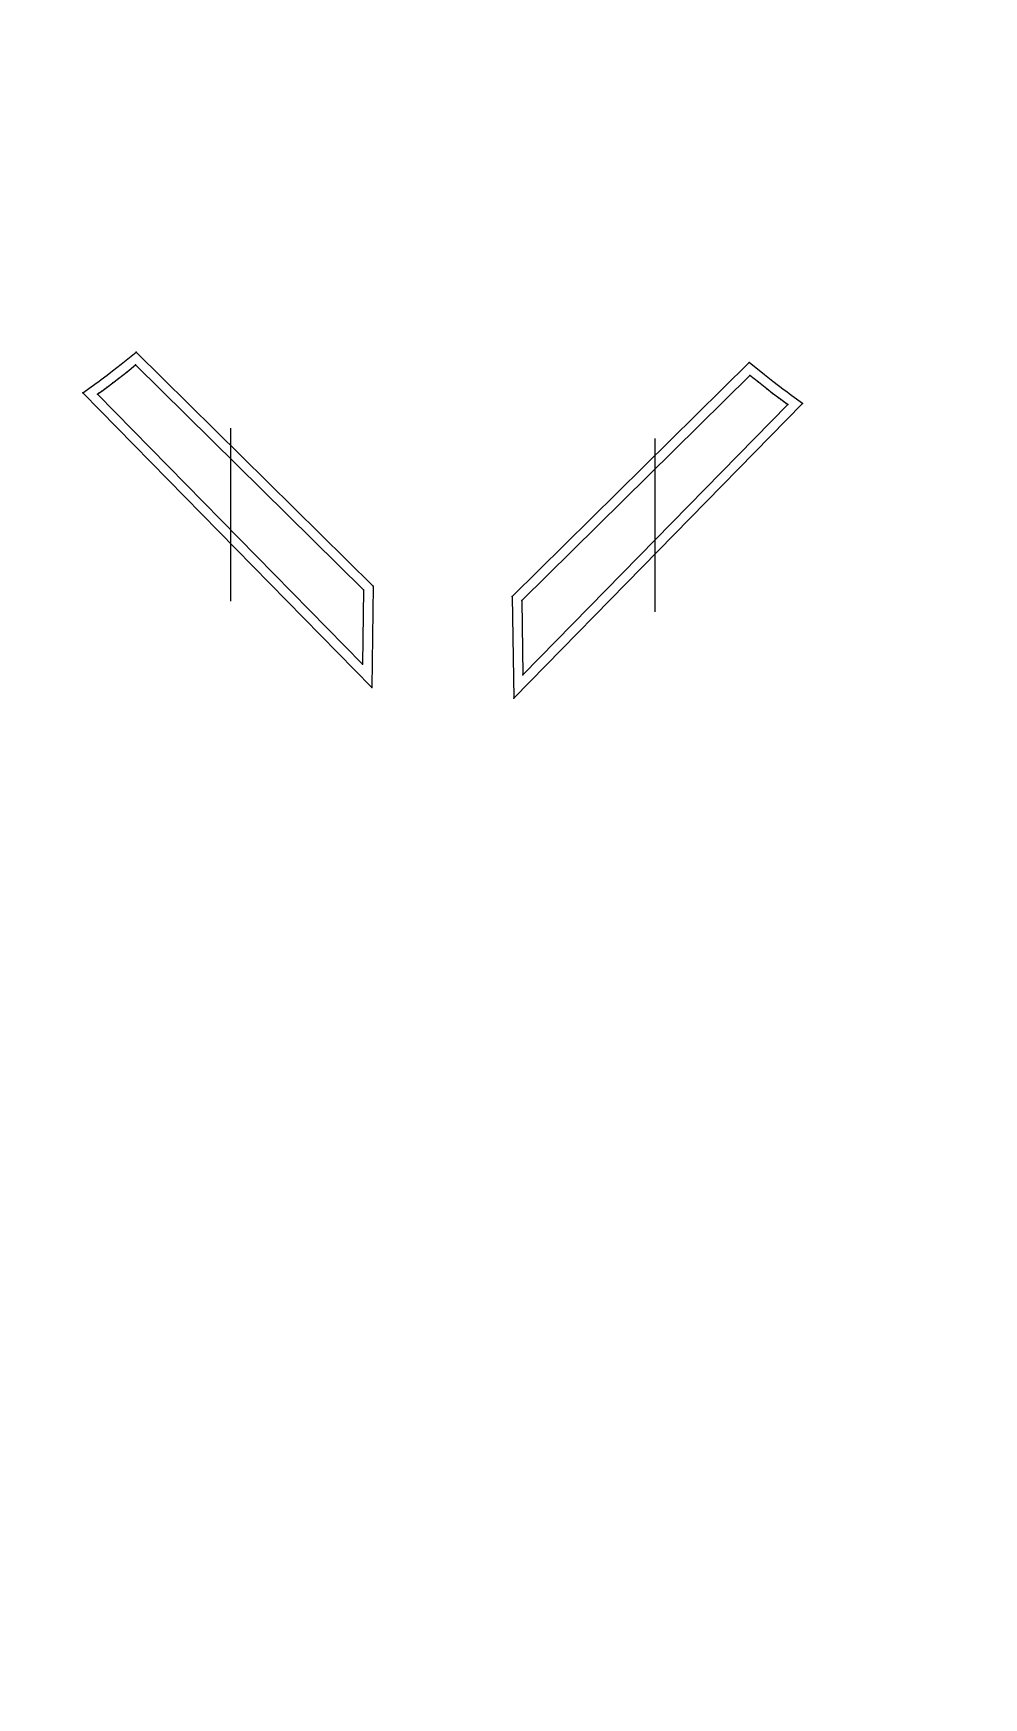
# Model space of a CAD drawing. Extents: x -1492 to 2395, y 0 to 4741.
# Drawn here: x -515 to 473, y 2544 to 4274 of the extents above; entities that cross this region are included whole.
import ezdxf

# ---------------------------------------------------------------- set-up
doc = ezdxf.new("R2010")
doc.units = 0

# ---------------------------------------------------------------- blocks, each defined once
blk = doc.blocks.new('R Front Under Reflective Panel_M')
at = {"layer": '1'}
blk.add_lwpolyline([(-448.441193, 3898.793701), (-446.756958, 3899.998047), (-444.02597, 3901.964844), (-441.315948, 3903.960449), (-438.613159, 3905.96582), (-432.629883, 3910.485352), (-426.696747, 3915.071045), (-417.816925, 3922.072266), (-408.980072, 3929.127686), (-171.940491, 3695.213867), (-173.131668, 3617.928467)], close=True, dxfattribs=at)
at = {"layer": '14'}
blk.add_lwpolyline([(-463.758301, 3900.134521), (-452.609375, 3908.106689), (-449.901672, 3910.056885), (-447.25824, 3912.003418), (-444.619629, 3913.960938), (-438.691162, 3918.439209), (-432.857483, 3922.947998), (-424.025208, 3929.911865), (-408.278107, 3942.484375), (-161.875839, 3699.331055), (-163.502075, 3593.819336), (-463.758301, 3900.134277)], close=True, dxfattribs=at)
at = {"layer": '2'}
for p in [(-408.980072, 3929.127686), (-408.278107, 3942.484375), (-463.758301, 3900.134521), (-463.758301, 3900.134277), (-448.441193, 3898.793701), (-171.940491, 3695.213867), (-161.875839, 3699.331055), (-173.131668, 3617.928467), (-163.502075, 3593.819336)]:
    blk.add_point(p, dxfattribs=at)
at = {"layer": '3'}
for p in [(-432.629883, 3910.485352), (-426.696747, 3915.071045), (-417.816925, 3922.072266), (-446.756958, 3899.998047), (-444.02597, 3901.964844), (-441.315948, 3903.960449), (-438.613159, 3905.96582)]:
    blk.add_point(p, dxfattribs=at)
at = {"layer": '7'}
blk.add_line((-310.190857, 3863.528076), (-310.190857, 3683.528076), dxfattribs=at)
blk = doc.blocks.new('L Front Under Reflective Panel_M')
at = {"layer": '1'}
blk.add_lwpolyline([(268.97171, 3887.832275), (267.287476, 3889.036621), (264.556488, 3891.003418), (261.846466, 3892.999023), (259.143677, 3895.004395), (253.1604, 3899.523926), (247.227264, 3904.109619), (238.347443, 3911.11084), (229.51059, 3918.16626), (-7.528992, 3684.252441), (-6.337814, 3606.967041)], close=True, dxfattribs=at)
at = {"layer": '14'}
blk.add_lwpolyline([(284.288818, 3889.173096), (273.139893, 3897.145264), (270.432159, 3899.095215), (267.789001, 3901.041748), (265.150269, 3902.999512), (259.221649, 3907.477783), (253.388046, 3911.986572), (244.55574, 3918.950439), (228.808701, 3931.522705), (-17.593643, 3688.369629), (-15.967407, 3582.85791), (284.288849, 3889.172852)], close=True, dxfattribs=at)
at = {"layer": '2'}
for p in [(228.808701, 3931.522705), (229.51059, 3918.16626), (268.97171, 3887.832275), (284.288818, 3889.173096), (284.288849, 3889.172852), (-17.593643, 3688.369629), (-7.528992, 3684.252441), (-6.337814, 3606.967041), (-15.967407, 3582.85791)]:
    blk.add_point(p, dxfattribs=at)
at = {"layer": '3'}
for p in [(238.347443, 3911.11084), (247.227264, 3904.109619), (253.1604, 3899.523926), (259.143677, 3895.004395), (261.846466, 3892.999023), (264.556488, 3891.003418), (267.287476, 3889.036621)]:
    blk.add_point(p, dxfattribs=at)
at = {"layer": '7'}
blk.add_line((130.721344, 3852.56665), (130.721375, 3672.56665), dxfattribs=at)

msp = doc.modelspace()

# ---------------------------------------------------------------- block references
at = {"layer": '1'}
for name in ['R Front Under Reflective Panel_M', 'L Front Under Reflective Panel_M']:
    msp.add_blockref(name, (0, 0), dxfattribs=at)

doc.saveas('drawing.dxf')
